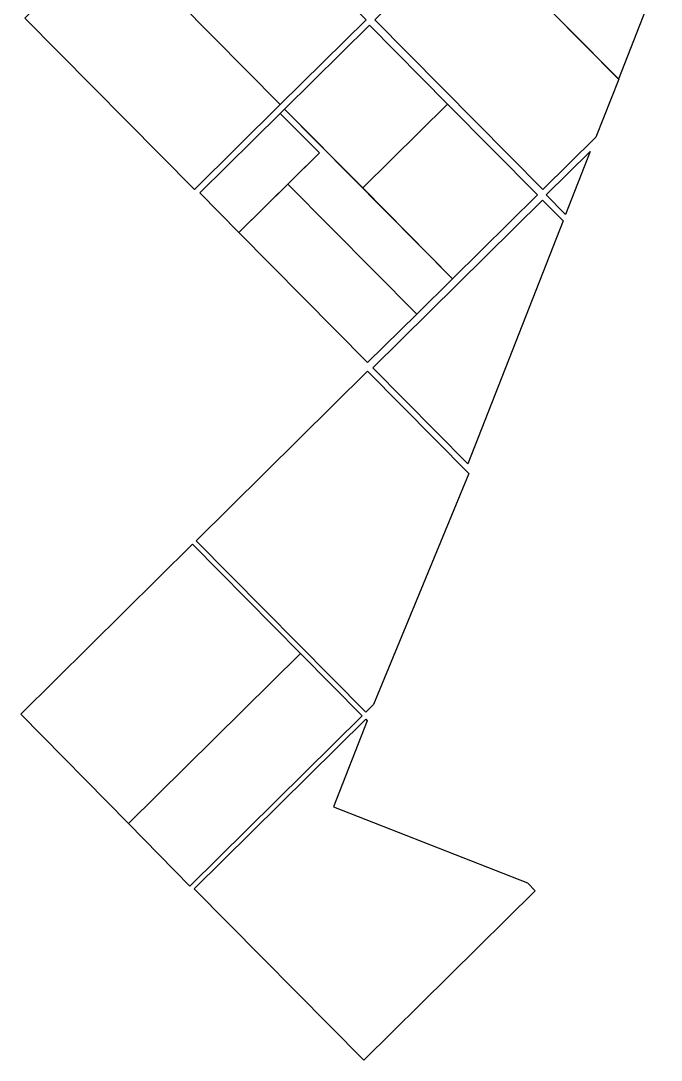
# Model space of a CAD drawing. Header units: metres. Extents: x 5590187 to 5598444, y 6961268 to 6971080.
# Drawn here: x 5590187 to 5592789, y 6961268 to 6965493 of the extents above; entities that cross this region are included whole.
import ezdxf

# ---------------------------------------------------------------- set-up
doc = ezdxf.new("R2010")
doc.units = ezdxf.units.M
doc.layers.add('zz_catastro_fontana', color=7, linetype='Continuous')

msp = doc.modelspace()

# ---------------------------------------------------------------- linework, layer by layer
at = {"layer": 'zz_catastro_fontana'}
for points in [[(5590900.8, 6966193.6), (5591589.9, 6965496.8), (5591241.4, 6965152.3), (5590552.4, 6965849.1), (5590900.8, 6966193.6)], [(5592522.6, 6965019.9), (5592307.3, 6964806.9), (5591625.2, 6965496.6), (5592314.9, 6966178.7), (5592507.2, 6965984.2), (5592197.9, 6965678.3), (5592615.9, 6965255.6), (5592522.6, 6965019.9)], [(5592788.6, 6965699.7), (5592615.2, 6965256.4), (5592197.9, 6965678.3), (5592507.2, 6965984.2), (5592788.6, 6965699.7)], [(5591241.4, 6965152.3), (5590893, 6964807.7), (5590203.9, 6965504.5), (5590552.4, 6965849.1), (5591241.4, 6965152.3)], [(5591603.9, 6965475.5), (5591921, 6965154.8), (5591576.2, 6964813.8), (5591259, 6965134.5), (5591603.9, 6965475.5)], [(5591941.1, 6964444.8), (5591795.5, 6964300.8), (5591272.5, 6964829.7), (5591400.3, 6964956.1), (5591241.3, 6965116.9), (5591259, 6965134.5), (5591941.1, 6964444.8)], [(5591576.2, 6964813.8), (5591921, 6965154.8), (5592285.9, 6964785.8), (5591941.1, 6964444.8), (5591576.2, 6964813.8)], [(5590914.2, 6964793.5), (5591241.3, 6965116.9), (5591400.3, 6964956.1), (5591073.2, 6964632.6), (5590914.2, 6964793.5)], [(5592399.8, 6964706.2), (5592321.3, 6964785.6), (5592500.2, 6964962.5), (5592399.8, 6964706.2)], [(5591272.5, 6964829.7), (5591795.5, 6964300.8), (5591596.2, 6964103.8), (5591073.2, 6964632.6), (5591272.5, 6964829.7)], [(5592389.9, 6964680.7), (5592003.1, 6963692.3), (5591617.3, 6964082.4), (5592307, 6964764.5), (5592389.9, 6964680.7)], [(5592007.2, 6963652.6), (5591620.3, 6962714.2), (5591588.3, 6962682.5), (5590899.2, 6963379.3), (5591596, 6964068.4), (5592007.2, 6963652.6)], [(5590187.4, 6962675.3), (5590885, 6963365.2), (5591324, 6962921.4), (5590624.9, 6962230), (5590187.4, 6962675.3)], [(5590624.9, 6962230), (5591324, 6962921.4), (5591574.1, 6962668.4), (5590874.2, 6961976.2), (5590624.9, 6962230)], [(5591594.4, 6962647.9), (5591457.4, 6962297.9), (5592245.6, 6961989.4), (5592277.3, 6961957.4), (5591580.4, 6961268.3), (5590891.3, 6961965.1), (5591588.2, 6962654.2), (5591594.4, 6962647.9)]]:
    msp.add_lwpolyline(points, close=True, dxfattribs=at)

doc.saveas('drawing.dxf')
